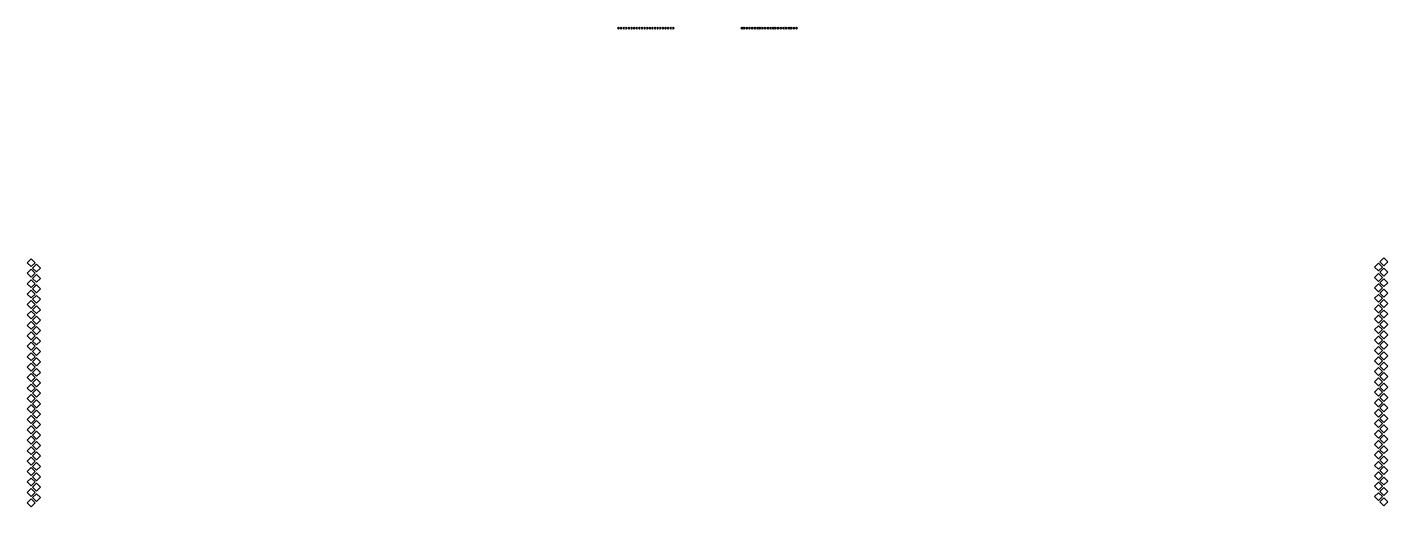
# Model space of a CAD drawing. Header units: inches. Extents: x -5.5 to 15, y -22.1 to 21.6.
# Drawn here: x -5.48 to 5.47, y -22.13 to -18.27 of the extents above; entities that cross this region are included whole.
import ezdxf

# ---------------------------------------------------------------- set-up
doc = ezdxf.new("R2010")
doc.units = ezdxf.units.IN
doc.header["$MEASUREMENT"] = 0

msp = doc.modelspace()

# ---------------------------------------------------------------- linework, layer by layer
for points in [[(-0.714, -18.277), (-0.721, -18.269), (-0.728, -18.277), (-0.721, -18.284)], [(-0.693, -18.277), (-0.7, -18.269), (-0.707, -18.277), (-0.7, -18.284)], [(-0.672, -18.277), (-0.679, -18.269), (-0.686, -18.277), (-0.679, -18.284)], [(-0.651, -18.277), (-0.658, -18.269), (-0.665, -18.277), (-0.658, -18.284)], [(-0.63, -18.277), (-0.637, -18.269), (-0.644, -18.277), (-0.637, -18.284)], [(-0.609, -18.277), (-0.616, -18.269), (-0.623, -18.277), (-0.616, -18.284)], [(-0.588, -18.277), (-0.595, -18.269), (-0.602, -18.277), (-0.595, -18.284)], [(-0.567, -18.277), (-0.574, -18.269), (-0.581, -18.277), (-0.574, -18.284)], [(-0.546, -18.277), (-0.553, -18.269), (-0.56, -18.277), (-0.553, -18.284)], [(-0.525, -18.277), (-0.532, -18.269), (-0.539, -18.277), (-0.532, -18.284)], [(-0.504, -18.277), (-0.511, -18.269), (-0.518, -18.277), (-0.511, -18.284)], [(-0.483, -18.277), (-0.49, -18.269), (-0.497, -18.277), (-0.49, -18.284)], [(-0.462, -18.277), (-0.469, -18.269), (-0.476, -18.277), (-0.469, -18.284)], [(-0.441, -18.277), (-0.448, -18.269), (-0.455, -18.277), (-0.448, -18.284)], [(-0.42, -18.277), (-0.427, -18.269), (-0.434, -18.277), (-0.427, -18.284)], [(-0.399, -18.277), (-0.406, -18.269), (-0.413, -18.277), (-0.406, -18.284)], [(-0.378, -18.277), (-0.385, -18.269), (-0.392, -18.277), (-0.385, -18.284)], [(-0.357, -18.277), (-0.364, -18.269), (-0.371, -18.277), (-0.364, -18.284)], [(-0.336, -18.277), (-0.343, -18.269), (-0.35, -18.277), (-0.343, -18.284)], [(-0.315, -18.277), (-0.322, -18.269), (-0.329, -18.277), (-0.322, -18.284)], [(-0.294, -18.277), (-0.301, -18.269), (-0.308, -18.277), (-0.301, -18.284)], [(-0.273, -18.277), (-0.28, -18.269), (-0.287, -18.277), (-0.28, -18.284)], [(0.263, -18.277), (0.27, -18.269), (0.277, -18.277), (0.27, -18.284)], [(0.284, -18.277), (0.291, -18.269), (0.298, -18.277), (0.291, -18.284)], [(0.305, -18.277), (0.312, -18.269), (0.319, -18.277), (0.312, -18.284)], [(0.326, -18.277), (0.333, -18.269), (0.34, -18.277), (0.333, -18.284)], [(0.347, -18.277), (0.354, -18.269), (0.361, -18.277), (0.354, -18.284)], [(0.368, -18.277), (0.375, -18.269), (0.382, -18.277), (0.375, -18.284)], [(0.389, -18.277), (0.396, -18.269), (0.403, -18.277), (0.396, -18.284)], [(0.41, -18.277), (0.417, -18.269), (0.424, -18.277), (0.417, -18.284)], [(0.431, -18.277), (0.438, -18.269), (0.445, -18.277), (0.438, -18.284)], [(0.452, -18.277), (0.459, -18.269), (0.466, -18.277), (0.459, -18.284)], [(0.473, -18.277), (0.48, -18.269), (0.487, -18.277), (0.48, -18.284)], [(0.494, -18.277), (0.501, -18.269), (0.508, -18.277), (0.501, -18.284)], [(0.515, -18.277), (0.522, -18.269), (0.529, -18.277), (0.522, -18.284)], [(0.536, -18.277), (0.543, -18.269), (0.55, -18.277), (0.543, -18.284)], [(0.557, -18.277), (0.564, -18.269), (0.571, -18.277), (0.564, -18.284)], [(0.578, -18.277), (0.585, -18.269), (0.592, -18.277), (0.585, -18.284)], [(0.599, -18.277), (0.606, -18.269), (0.613, -18.277), (0.606, -18.284)], [(0.62, -18.277), (0.627, -18.269), (0.634, -18.277), (0.627, -18.284)], [(0.641, -18.277), (0.648, -18.269), (0.655, -18.277), (0.648, -18.284)], [(0.662, -18.277), (0.669, -18.269), (0.676, -18.277), (0.669, -18.284)], [(0.683, -18.277), (0.69, -18.269), (0.697, -18.277), (0.69, -18.284)], [(0.704, -18.277), (0.711, -18.269), (0.718, -18.277), (0.711, -18.284)], [(-5.478, -20.165), (-5.446, -20.133), (-5.414, -20.165), (-5.446, -20.196)], [(5.468, -20.157), (5.436, -20.125), (5.404, -20.157), (5.436, -20.189)], [(-5.446, -20.28), (-5.478, -20.249), (-5.446, -20.217), (-5.414, -20.249)], [(-5.436, -20.207), (-5.404, -20.175), (-5.372, -20.207), (-5.404, -20.238)], [(5.426, -20.199), (5.394, -20.167), (5.362, -20.199), (5.394, -20.231)], [(5.436, -20.273), (5.468, -20.241), (5.436, -20.209), (5.404, -20.241)], [(-5.446, -20.364), (-5.478, -20.333), (-5.446, -20.301), (-5.414, -20.333)], [(-5.436, -20.291), (-5.404, -20.259), (-5.372, -20.291), (-5.404, -20.322)], [(-5.436, -20.375), (-5.404, -20.343), (-5.372, -20.375), (-5.404, -20.406)], [(5.426, -20.283), (5.394, -20.251), (5.362, -20.283), (5.394, -20.315)], [(5.426, -20.367), (5.394, -20.335), (5.362, -20.367), (5.394, -20.399)], [(5.436, -20.357), (5.468, -20.325), (5.436, -20.293), (5.404, -20.325)], [(-5.446, -20.448), (-5.478, -20.417), (-5.446, -20.385), (-5.414, -20.417)], [(-5.404, -20.427), (-5.372, -20.459), (-5.404, -20.49), (-5.436, -20.459)], [(5.394, -20.419), (5.362, -20.451), (5.394, -20.483), (5.426, -20.451)], [(5.436, -20.441), (5.468, -20.409), (5.436, -20.377), (5.404, -20.409)], [(5.436, -20.525), (5.468, -20.493), (5.436, -20.461), (5.404, -20.493)], [(-5.446, -20.532), (-5.478, -20.501), (-5.446, -20.469), (-5.414, -20.501)], [(-5.446, -20.616), (-5.478, -20.585), (-5.446, -20.553), (-5.414, -20.585)], [(-5.404, -20.511), (-5.372, -20.543), (-5.404, -20.574), (-5.436, -20.543)], [(5.394, -20.503), (5.362, -20.535), (5.394, -20.567), (5.426, -20.535)], [(5.436, -20.609), (5.468, -20.577), (5.436, -20.545), (5.404, -20.577)], [(-5.446, -20.7), (-5.478, -20.669), (-5.446, -20.637), (-5.414, -20.669)], [(-5.404, -20.595), (-5.372, -20.627), (-5.404, -20.658), (-5.436, -20.627)], [(-5.404, -20.679), (-5.372, -20.711), (-5.404, -20.742), (-5.436, -20.711)], [(5.394, -20.587), (5.362, -20.619), (5.394, -20.651), (5.426, -20.619)], [(5.394, -20.671), (5.362, -20.703), (5.394, -20.735), (5.426, -20.703)], [(5.436, -20.693), (5.468, -20.661), (5.436, -20.629), (5.404, -20.661)], [(-5.446, -20.784), (-5.478, -20.753), (-5.446, -20.721), (-5.414, -20.753)], [(-5.404, -20.763), (-5.372, -20.795), (-5.404, -20.826), (-5.436, -20.795)], [(5.394, -20.755), (5.362, -20.787), (5.394, -20.819), (5.426, -20.787)], [(5.436, -20.777), (5.468, -20.745), (5.436, -20.713), (5.404, -20.745)], [(-5.446, -20.868), (-5.478, -20.837), (-5.446, -20.805), (-5.414, -20.837)], [(-5.446, -20.952), (-5.478, -20.921), (-5.446, -20.889), (-5.414, -20.921)], [(-5.404, -20.847), (-5.372, -20.879), (-5.404, -20.91), (-5.436, -20.879)], [(5.394, -20.839), (5.362, -20.871), (5.394, -20.903), (5.426, -20.871)], [(5.436, -20.861), (5.468, -20.829), (5.436, -20.797), (5.404, -20.829)], [(5.436, -20.945), (5.468, -20.913), (5.436, -20.881), (5.404, -20.913)], [(-5.446, -21.036), (-5.478, -21.005), (-5.446, -20.973), (-5.414, -21.005)], [(-5.446, -21.036), (-5.478, -21.005), (-5.446, -20.973), (-5.414, -21.005)], [(-5.404, -20.931), (-5.372, -20.963), (-5.404, -20.994), (-5.436, -20.963)], [(-5.436, -21.047), (-5.404, -21.015), (-5.372, -21.047), (-5.404, -21.078)], [(5.394, -20.923), (5.362, -20.955), (5.394, -20.987), (5.426, -20.955)], [(5.426, -21.039), (5.394, -21.007), (5.362, -21.039), (5.394, -21.071)], [(5.436, -21.029), (5.468, -20.997), (5.436, -20.965), (5.404, -20.997)], [(5.436, -21.029), (5.468, -20.997), (5.436, -20.965), (5.404, -20.997)], [(-5.446, -21.12), (-5.478, -21.089), (-5.446, -21.057), (-5.414, -21.089)], [(-5.436, -21.131), (-5.404, -21.099), (-5.372, -21.131), (-5.404, -21.162)], [(5.426, -21.123), (5.394, -21.091), (5.362, -21.123), (5.394, -21.155)], [(5.436, -21.113), (5.468, -21.081), (5.436, -21.049), (5.404, -21.081)], [(-5.446, -21.204), (-5.478, -21.173), (-5.446, -21.141), (-5.414, -21.173)], [(-5.478, -21.257), (-5.446, -21.225), (-5.414, -21.257), (-5.446, -21.288)], [(-5.404, -21.183), (-5.372, -21.215), (-5.404, -21.246), (-5.436, -21.215)], [(5.394, -21.175), (5.362, -21.207), (5.394, -21.239), (5.426, -21.207)], [(5.436, -21.197), (5.468, -21.165), (5.436, -21.133), (5.404, -21.165)], [(5.468, -21.249), (5.436, -21.217), (5.404, -21.249), (5.436, -21.281)], [(-5.446, -21.373), (-5.478, -21.341), (-5.446, -21.309), (-5.414, -21.341)], [(-5.436, -21.299), (-5.404, -21.267), (-5.372, -21.299), (-5.404, -21.331)], [(5.426, -21.291), (5.394, -21.259), (5.362, -21.291), (5.394, -21.323)], [(5.426, -21.375), (5.394, -21.343), (5.362, -21.375), (5.394, -21.407)], [(5.436, -21.365), (5.468, -21.333), (5.436, -21.301), (5.404, -21.333)], [(-5.446, -21.457), (-5.478, -21.425), (-5.446, -21.393), (-5.414, -21.425)], [(-5.436, -21.383), (-5.404, -21.351), (-5.372, -21.383), (-5.404, -21.415)], [(-5.436, -21.467), (-5.404, -21.435), (-5.372, -21.467), (-5.404, -21.499)], [(5.426, -21.459), (5.394, -21.427), (5.362, -21.459), (5.394, -21.491)], [(5.436, -21.449), (5.468, -21.417), (5.436, -21.385), (5.404, -21.417)], [(-5.446, -21.541), (-5.478, -21.509), (-5.446, -21.477), (-5.414, -21.509)], [(-5.446, -21.625), (-5.478, -21.593), (-5.446, -21.561), (-5.414, -21.593)], [(-5.404, -21.519), (-5.372, -21.551), (-5.404, -21.583), (-5.436, -21.551)], [(5.394, -21.511), (5.362, -21.543), (5.394, -21.575), (5.426, -21.543)], [(5.436, -21.533), (5.468, -21.501), (5.436, -21.469), (5.404, -21.501)], [(5.436, -21.617), (5.468, -21.585), (5.436, -21.553), (5.404, -21.585)], [(-5.446, -21.709), (-5.478, -21.677), (-5.446, -21.645), (-5.414, -21.677)], [(-5.404, -21.603), (-5.372, -21.635), (-5.404, -21.667), (-5.436, -21.635)], [(5.394, -21.595), (5.362, -21.627), (5.394, -21.659), (5.426, -21.627)], [(5.436, -21.701), (5.468, -21.669), (5.436, -21.637), (5.404, -21.669)], [(-5.446, -21.793), (-5.478, -21.761), (-5.446, -21.729), (-5.414, -21.761)], [(-5.404, -21.687), (-5.372, -21.719), (-5.404, -21.751), (-5.436, -21.719)], [(-5.404, -21.771), (-5.372, -21.803), (-5.404, -21.835), (-5.436, -21.803)], [(5.394, -21.679), (5.362, -21.711), (5.394, -21.743), (5.426, -21.711)], [(5.394, -21.763), (5.362, -21.795), (5.394, -21.827), (5.426, -21.795)], [(5.436, -21.785), (5.468, -21.753), (5.436, -21.721), (5.404, -21.753)], [(-5.446, -21.877), (-5.478, -21.845), (-5.446, -21.813), (-5.414, -21.845)], [(-5.404, -21.855), (-5.372, -21.887), (-5.404, -21.919), (-5.436, -21.887)], [(5.394, -21.847), (5.362, -21.879), (5.394, -21.911), (5.426, -21.879)], [(5.436, -21.869), (5.468, -21.837), (5.436, -21.805), (5.404, -21.837)], [(5.436, -21.953), (5.468, -21.921), (5.436, -21.889), (5.404, -21.921)], [(-5.446, -21.961), (-5.478, -21.929), (-5.446, -21.897), (-5.414, -21.929)], [(-5.446, -22.045), (-5.478, -22.013), (-5.446, -21.981), (-5.414, -22.013)], [(-5.404, -21.939), (-5.372, -21.971), (-5.404, -22.003), (-5.436, -21.971)], [(5.394, -21.931), (5.362, -21.963), (5.394, -21.995), (5.426, -21.963)], [(5.436, -22.037), (5.468, -22.005), (5.436, -21.973), (5.404, -22.005)], [(-5.446, -22.129), (-5.478, -22.097), (-5.446, -22.065), (-5.414, -22.097)], [(-5.404, -22.023), (-5.372, -22.055), (-5.404, -22.087), (-5.436, -22.055)], [(5.394, -22.015), (5.362, -22.047), (5.394, -22.079), (5.426, -22.047)], [(5.436, -22.121), (5.468, -22.089), (5.436, -22.057), (5.404, -22.089)]]:
    msp.add_lwpolyline(points, close=True)

doc.saveas('drawing.dxf')
